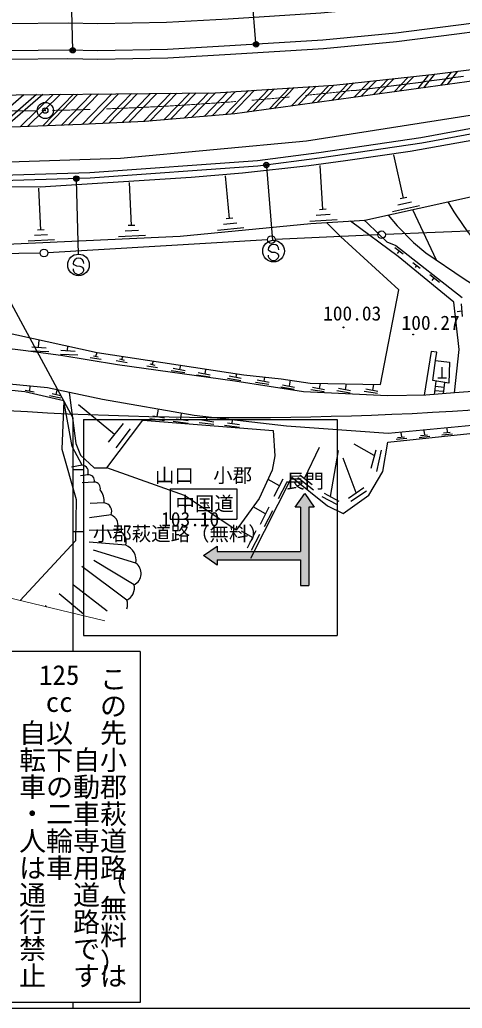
# Model space of a CAD drawing. Units: millimetres, scale not verified. Extents: x 40000 to 680000, y 20000 to 380000.
# Drawn here: x 170100 to 211106, y 205000 to 296528 of the extents above; entities that cross this region are included whole.
import ezdxf
from ezdxf.enums import TextEntityAlignment as Align

# ---------------------------------------------------------------- set-up
doc = ezdxf.new("R2010")
doc.units = ezdxf.units.MM
doc.header["$LTSCALE"] = 1000
doc.header["$PDMODE"] = 32
doc.header["$PDSIZE"] = 500
doc.linetypes.add('CHAIN', pattern=[18.5, 12, -1.5, 3.5, -1.5])
for name, color, linetype, lineweight in [('M-BGD', 7, 'Continuous', 25), ('M-BMK', 2, 'CHAIN', 13), ('M-BMK-SRVR', 3, 'Continuous', 25), ('M-STR-STRC', 7, 'Continuous', 25), ('M-TTL-BAND', 7, 'Continuous', 25)]:
    doc.layers.add(name, color=color, linetype=linetype, lineweight=lineweight)
doc.styles.add('@ＭＳ ゴシック', font='')
doc.styles.add('ＭＳ ゴシック', font='')
doc.styles.get('@ＭＳ ゴシック').set_extended_font_data('@MS Gothic')
doc.styles.get('ＭＳ ゴシック').set_extended_font_data('MS Gothic')

msp = doc.modelspace()

# ---------------------------------------------------------------- hatches: boundary and pattern name
at = {"layer": 'M-STR-STRC'}
msp.add_hatch(color=256, dxfattribs=at).paths.add_polyline_path([(196880, 244157), (196880, 251407), (197380, 251407), (196505, 252657), (195630, 251407), (196130, 251407), (196130, 247282), (191832, 247282), (188380, 247282), (188380, 247782), (187130, 246907), (188380, 246032), (188380, 246532), (196130, 246532), (196130, 244157)])

# ---------------------------------------------------------------- linework, layer by layer
at = {"layer": 'M-BGD'}
for p, q in [((204782, 291085), (203418, 289673)), ((206103, 291227), (204783, 289861)), ((206630, 291284), (205328, 289936)), ((207987, 291431), (206979, 290164)), ((208526, 291493), (207528, 290239)), ((210082, 291689), (209101, 290456)), ((210679, 291764), (209705, 290539)), ((195112, 290215), (193233, 288270)), ((195538, 290243), (193693, 288334)), ((197020, 290339), (195295, 288554)), ((197571, 290375), (195891, 288636)), ((198757, 290452), (197174, 288813)), ((199194, 290481), (197646, 288878)), ((200521, 290624), (199016, 289067)), ((201066, 290683), (199580, 289144)), ((202538, 290842), (201101, 289354)), ((203162, 290909), (201745, 289443)), ((204254, 291028), (202873, 289598)), ((170492, 289590), (167015, 286579)), ((171638, 289602), (168155, 286586)), ((172247, 289608), (168760, 286589)), ((173196, 289617), (170124, 286619)), ((173864, 289624), (170809, 286642)), ((175088, 289636), (172244, 286693)), ((175495, 289641), (172661, 286707)), ((176750, 289653), (173947, 286752)), ((177383, 289660), (174596, 286775)), ((178629, 289672), (175873, 286820)), ((179264, 289678), (176534, 286852)), ((180465, 289690), (177781, 286913)), ((181024, 289696), (178362, 286941)), ((182213, 289708), (179598, 287001)), ((182812, 289714), (180220, 287031)), ((184109, 289727), (181568, 287096)), ((184647, 289733), (182144, 287142)), ((185862, 289745), (183458, 287256)), ((186434, 289750), (184076, 287310)), ((187590, 289762), (185326, 287419)), ((188240, 289769), (186030, 287480)), ((189387, 289843), (187203, 287583)), ((190093, 289889), (187925, 287646)), ((191301, 289968), (189162, 287753)), ((191848, 290003), (189721, 287802)), ((193176, 290089), (191140, 287982)), ((193717, 290125), (191725, 288063)), ((205660, 280013), (204774, 284016)), ((198190, 278959), (197946, 283045)), ((189549, 278134), (189167, 282078)), ((180457, 277479), (180273, 281446)), ((172057, 277061), (171877, 280923)), ((205973, 280083), (205347, 279944)), ((207133, 279290), (204631, 278736)), ((206396, 279652), (205145, 279375)), ((198859, 278486), (197581, 278410)), ((198509, 278978), (197870, 278939)), ((206501, 278945), (208683, 274310)), ((180767, 277493), (180147, 277464)), ((190213, 277701), (188981, 277581)), ((189857, 278164), (189241, 278104)), ((199528, 278013), (196973, 277861)), ((172683, 276607), (171476, 276550)), ((172359, 277075), (171755, 277047)), ((181743, 276544), (179264, 276429)), ((181100, 277012), (179860, 276954)), ((190877, 277267), (188412, 277028)), ((203281, 276611), (193765, 276185)), ((219254, 277283), (203987, 276641)), ((173309, 276152), (170895, 276040)), ((193060, 276153), (172697, 274952)), ((171992, 274911), (167364, 274840)), ((204864, 275441), (205639, 274848)), ((205267, 275133), (205069, 274900)), ((206523, 274053), (207201, 273512)), ((206879, 273769), (206737, 273592)), ((208105, 272937), (208993, 272226)), ((208472, 272643), (208294, 272390)), ((211014, 270222), (211101, 269049)), ((211064, 269550), (210620, 269483)), ((200086, 268017), (200114, 268070)), ((206542, 267355), (206569, 267408)), ((171859, 266848), (171806, 266207)), ((171191, 265886), (172801, 265812)), ((171211, 266256), (172559, 266145)), ((173876, 265568), (175486, 265494)), ((173895, 265938), (175244, 265827)), ((174526, 266317), (174491, 265889)), ((177155, 265365), (177277, 265709)), ((176640, 265256), (177632, 265087)), ((176931, 265421), (177380, 265310)), ((179047, 264963), (180040, 264795)), ((179338, 265129), (179788, 265017)), ((179563, 265073), (179661, 265349)), ((182161, 264662), (182610, 264551)), ((182386, 264607), (182497, 264921)), ((184986, 264545), (184911, 264146)), ((181870, 264497), (182862, 264328)), ((184142, 264057), (185385, 263856)), ((184304, 264261), (185419, 264049)), ((186469, 263654), (187712, 263454)), ((186631, 263858), (187746, 263647)), ((187313, 264143), (187238, 263743)), ((190186, 263760), (190123, 263428)), ((209232, 263366), (209232, 264366)), ((189354, 263339), (190598, 263139)), ((189516, 263543), (190631, 263332)), ((191946, 262983), (193189, 262783)), ((192107, 263187), (193222, 262976)), ((192785, 263445), (192714, 263072)), ((194445, 262734), (195560, 262522)), ((195153, 263152), (195052, 262619)), ((197930, 262858), (197841, 262390)), ((200343, 262812), (200244, 262289)), ((202891, 262764), (202790, 262229)), ((208541, 261830), (208685, 263078)), ((208832, 263366), (209632, 263366)), ((209462, 262943), (209323, 261891)), ((170615, 262242), (171446, 262070)), ((171031, 262156), (171076, 262595)), ((173104, 261932), (173864, 261735)), ((173484, 261833), (173569, 262245)), ((194284, 262530), (195527, 262329)), ((197073, 262301), (198316, 262100)), ((197234, 262505), (198349, 262294)), ((199475, 262200), (200718, 261999)), ((199637, 262404), (200752, 262192)), ((202022, 262140), (203265, 261939)), ((202183, 262344), (203298, 262132)), ((209353, 262114), (208580, 262169)), ((208629, 262591), (209405, 262508)), ((172868, 261741), (173910, 261515)), ((178888, 258118), (175541, 260875)), ((182919, 260472), (182815, 259787)), ((185072, 260094), (184987, 259532)), ((178319, 257409), (179707, 259137)), ((182150, 259616), (183522, 259435)), ((182420, 259847), (183526, 259680)), ((184322, 259360), (185694, 259179)), ((184593, 259591), (185699, 259424)), ((186718, 259248), (188090, 259068)), ((186988, 259480), (188094, 259312)), ((187433, 259752), (187383, 259420)), ((189347, 259219), (190453, 259052)), ((189792, 259491), (189742, 259159)), ((179044, 256897), (180374, 258635)), ((189077, 258988), (190449, 258807)), ((205423, 258326), (205465, 257895)), ((207550, 258511), (207593, 258080)), ((209222, 258086), (210216, 258181)), ((209355, 258267), (209995, 258330)), ((209673, 258734), (209716, 258303)), ((202950, 256168), (201086, 257234)), ((204971, 257678), (205966, 257773)), ((205104, 257859), (205745, 257922)), ((207099, 257863), (208094, 257958)), ((207232, 258044), (207873, 258107)), ((196486, 254061), (197893, 256943)), ((198900, 252375), (199632, 256631)), ((203085, 256676), (202631, 254978)), ((203580, 256672), (203146, 254688)), ((201277, 252726), (200080, 255939)), ((175884, 255299), (174893, 255110)), ((176400, 254399), (175736, 254283)), ((177008, 253725), (175870, 253642)), ((194160, 253357), (193130, 253962)), ((193691, 252419), (194496, 254029)), ((194077, 252205), (194856, 253685)), ((195877, 254131), (197327, 253000)), ((196047, 254400), (197211, 253503)), ((198320, 252685), (199666, 251966)), ((200569, 252224), (201986, 253229)), ((200785, 251938), (202237, 252905)), ((177918, 251789), (176622, 251726)), ((198083, 252378), (199447, 251670)), ((185427, 251475), (185454, 251527)), ((192866, 250767), (191733, 251432)), ((192396, 249828), (193202, 251439)), ((192782, 249615), (193561, 251095)), ((178567, 250677), (176551, 250399)), ((179098, 249256), (176541, 249251)), ((191665, 248578), (190635, 249182)), ((191196, 247639), (192001, 249250)), ((179924, 247877), (176547, 248155)), ((191582, 247425), (192361, 248906)), ((180846, 246213), (176921, 247402)), ((180692, 244216), (176971, 246473)), ((180025, 242790), (175865, 245889)), ((178200, 241772), (175084, 244187)), ((173756, 243405), (176017, 241506)), ((172567, 242179), (172450, 242274))]:
    msp.add_line(p, q, dxfattribs=at)
for points in [[(253803, 306423), (246895, 304832), (238544, 303105), (230243, 301373), (224154, 300427), (217673, 299442), (210195, 298475), (204662, 297764), (197993, 297131), (189422, 296598), (183695, 296265), (177341, 296146), (174591, 296217), (168993, 296154), (164387, 296114), (151187, 296682), (146815, 296876), (145937, 296990)], [(254977, 304127), (247428, 302389), (239052, 300658), (230691, 298912), (224534, 297956), (218021, 296966), (210515, 295996), (204939, 295279), (198189, 294638), (189572, 294103), (183791, 293766), (177332, 293645), (174572, 293717), (169017, 293654), (164352, 293614), (151087, 294100), (139295, 294808), (129970, 295835), (120406, 297145), (111484, 298838)], [(254828, 303272), (247599, 301608), (239215, 299874), (230834, 298125), (224656, 297165), (218132, 296174), (210618, 295202), (205028, 294484), (198252, 293840), (189620, 293304), (183821, 292967), (177330, 292845), (174567, 292917), (169025, 292854), (164340, 292814), (151048, 293301), (139227, 294010), (129872, 295041), (120277, 296356), (111326, 298054)], [(135281, 282417), (137964, 283212), (141050, 283932), (146130, 283891), (165322, 283241), (179425, 283702), (196671, 285308), (214999, 288185), (228846, 291111), (236659, 292756), (256784, 297257)], [(257085, 296331), (249438, 294305), (242265, 292630), (235764, 291261), (228512, 289788), (221463, 288140), (218520, 287726), (212472, 286553), (207271, 285593), (197809, 284213), (192123, 283477), (176602, 282366), (167400, 282070), (151550, 282467), (144538, 282812), (140651, 282422), (138799, 281930), (137894, 281660), (137775, 279640)], [(257242, 295848), (249549, 293818), (242374, 292142), (235865, 290771), (228619, 289300), (221555, 287648), (218602, 287233), (212565, 286062), (207352, 285100), (197877, 283717), (192173, 282979), (176628, 281867), (167402, 281570), (151532, 281967), (144551, 282311), (140740, 281928), (138934, 281448), (138373, 281281), (138241, 279036)], [(257400, 295364), (251298, 293561), (232913, 289642), (221774, 287115), (218973, 286633), (214056, 285727), (206286, 284337), (200301, 283466), (196900, 283004), (190732, 282312), (186000, 281910), (171993, 281021), (162489, 281134), (149678, 281563), (144727, 281718), (142634, 281656), (140089, 281204), (138770, 280780)], [(200803, 289967), (201300, 290024), (201797, 290081), (202294, 290139), (202790, 290198), (203287, 290258), (203783, 290318), (204279, 290379), (204775, 290442), (205271, 290504), (205767, 290568), (206263, 290632), (206759, 290698), (207254, 290764), (207750, 290830), (208245, 290898), (208741, 290966), (209236, 291035), (209731, 291104), (210226, 291175), (210721, 291246), (211216, 291318)], [(138770, 280780), (143095, 279785), (160922, 279325), (164632, 279256), (165723, 279874), (166085, 280067), (166348, 280113), (166922, 279971), (167515, 275682), (184975, 276495), (197065, 277666), (202072, 277964), (209778, 279670), (216478, 281161), (221624, 282245), (238320, 285718), (248883, 288068), (259368, 290374)], [(204240, 278445), (205081, 277441), (206598, 275899), (207737, 274948), (211288, 272554), (213379, 271201), (224695, 268649), (232814, 267481), (241310, 268692), (245977, 269083), (249532, 269344), (255569, 269446), (259630, 269529), (262980, 269448), (266103, 269419)], [(149565, 268737), (151538, 268883), (155439, 271173), (156613, 271366), (159392, 270428), (166704, 268045), (177277, 265709), (190861, 263658), (194335, 263273), (197025, 262876), (203534, 262751), (205236, 271507), (199824, 276456), (198513, 277752)], [(210397, 261974), (210822, 266006), (210315, 270373), (205167, 274622), (200743, 277885)], [(202020, 277961), (202317, 277682), (204102, 275969), (204954, 275641), (211111, 270804)], [(217494, 262499), (210397, 261974), (207719, 261767), (204176, 261713), (196380, 262085), (190046, 263055), (179153, 264571), (173895, 265452), (170406, 265905), (167102, 266319), (163658, 266289), (156974, 263309), (154818, 261525), (148284, 254854), (142382, 249468)], [(208615, 264972), (208758, 265750), (208222, 265803), (207579, 261765)], [(239332, 257212), (231186, 260803), (229406, 262085), (225988, 261767), (214605, 259219), (204255, 258212), (194833, 258907), (186259, 259885), (177753, 261380), (172658, 262433), (168501, 262859), (165491, 262939), (160292, 261547), (157144, 259182), (154243, 256175), (151002, 253017), (146202, 248546)], [(175884, 255299), (174964, 257027), (174171, 261251), (170565, 262091), (167832, 262350), (165390, 262489), (161379, 261357), (159615, 260588), (157815, 259324), (153861, 255029), (153129, 254148), (159118, 252502), (164654, 245231), (166937, 243539)], [(174683, 262014), (175293, 257284), (175738, 256207), (176991, 255028), (178163, 255035), (181514, 259443), (193578, 258488), (193736, 256162), (193506, 254819), (192280, 252190), (190170, 249265), (185355, 252482), (178163, 255035)], [(174171, 261251), (174010, 256763), (175319, 252098), (175252, 248278), (170148, 242764)], [(191527, 246680), (195312, 254164), (198609, 251532), (200072, 250825), (202462, 252514), (203760, 254699), (204225, 257414), (214148, 258465), (226223, 261351), (229257, 261544), (231186, 260803)]]:
    msp.add_lwpolyline(points, dxfattribs=at)
for points in [[(231493, 294891), (218870, 292099), (212441, 290916), (190025, 287828), (181693, 287102), (175811, 286817), (169359, 286592), (161107, 286548), (151038, 286924), (142043, 287611), (137436, 288086), (134973, 288220), (131173, 288594), (133781, 289501), (137539, 290346), (141497, 290581), (147877, 290170), (163600, 289521), (188240, 289769), (199194, 290481), (208283, 291463), (216870, 292541), (225401, 293833)], [(208615, 264972), (209929, 264815), (209869, 262873), (208394, 263128)]]:
    msp.add_lwpolyline(points, close=True, dxfattribs=at)
for centre, radius in [((193412, 276169), 353), ((203634, 276626), 353), ((172345, 274932), 353), ((200100, 268044), 42), ((200100, 268044), 37.8), ((200100, 268044), 25.2), ((200100, 268044), 12.6), ((206555, 267381), 42), ((206555, 267381), 37.8), ((206555, 267381), 25.2), ((206555, 267381), 12.6), ((185440, 251501), 42), ((185440, 251501), 37.8), ((185440, 251501), 25.2), ((185440, 251501), 12.6)]:
    msp.add_circle(centre, radius, dxfattribs=at)
for centre, radius, start, end in [((236014, 295011), 30392, 210.31542, 226.62303), ((190161, 599694), 340000, 261.34797, 281.61784), ((175805, 254656), 648, 336.56838, 83.05997), ((176477, 253856), 548, 346.14875, 98.07259), ((177003, 253153), 573, 344.68181, 89.50918), ((176176, 251929), 1747, 355.40883, 37.86319), ((177808, 250980), 817, 338.27305, 82.29936), ((178196, 249728), 1019, 332.38049, 68.60949), ((178893, 248196), 1080, 342.83029, 79.00824), ((179395, 246497), 1478, 348.94374, 69.00974), ((180207, 245258), 1149, 294.98353, 56.22563), ((179477, 243916), 1252, 295.97949, 13.90219), ((178877, 242384), 1218, 341.35716, 19.46049)]:
    msp.add_arc(centre, radius, start, end, dxfattribs=at)
at = {"layer": 'M-BMK'}
msp.add_line((177982, 240872), (61505, 268998), dxfattribs=at)
msp.add_lwpolyline([(200803, 289967), (201300, 290024), (201797, 290081), (202294, 290139), (202790, 290198), (203287, 290258), (203783, 290318), (204279, 290379), (204775, 290442), (205271, 290504), (205767, 290568), (206263, 290632), (206759, 290698), (207254, 290764), (207750, 290830), (208245, 290898), (208741, 290966), (209236, 291035), (209731, 291104), (210226, 291175), (210721, 291246), (211216, 291318)], dxfattribs=at)
msp.add_arc((167191, 588078), 300000, 261.49121, 276.433, dxfattribs=at)
at = {"layer": 'M-BMK-SRVR'}
msp.add_circle((172464, 288125), 750, dxfattribs=at)
msp.add_point((172464, 288125), dxfattribs=at)
at = {"layer": 'M-STR-STRC'}
for p, q in [((191991, 294403), (191414, 301229)), ((175022, 293705), (174836, 300703)), ((192959, 282930), (193536, 276104)), ((175082, 259564), (163449, 280992)), ((175337, 281675), (175519, 274828)), ((193220, 275119), (193121, 275237)), ((193465, 274979), (193220, 275119)), ((193766, 274977), (193465, 274979)), ((194011, 274865), (193766, 274977)), ((194117, 274729), (194011, 274865)), ((175146, 273839), (175046, 273957)), ((175391, 273700), (175146, 273839)), ((175691, 273697), (175391, 273700)), ((175937, 273585), (175691, 273697)), ((176042, 273449), (175937, 273585)), ((175005, 259522), (175005, 238022)), ((176005, 259522), (176005, 239522)), ((176005, 259522), (199505, 259522)), ((199505, 259522), (199505, 239522)), ((175005, 254897), (176005, 254897)), ((184030, 253082), (190230, 253082)), ((184030, 253082), (184030, 250282)), ((190230, 253082), (190230, 250282)), ((195630, 251407), (196505, 252657)), ((196505, 252657), (197380, 251407)), ((196130, 251407), (195630, 251407)), ((196130, 251407), (196130, 247282)), ((196880, 251407), (196880, 244157)), ((197380, 251407), (196880, 251407)), ((184030, 250282), (190230, 250282)), ((175005, 249147), (176005, 249147)), ((187130, 246907), (188380, 247782)), ((188380, 247782), (188380, 247282)), ((188380, 247282), (196130, 247282)), ((188380, 246032), (187130, 246907)), ((188380, 246532), (188380, 246032)), ((188380, 246532), (196130, 246532)), ((196130, 246532), (196130, 244157)), ((196130, 244157), (196880, 244157)), ((176005, 239522), (199505, 239522)), ((181255, 238022), (168755, 238022)), ((181255, 238022), (181255, 205522)), ((181255, 205522), (168755, 205522)), ((175005, 205522), (175005, 205000))]:
    msp.add_line(p, q, dxfattribs=at)
for centre, radius in [((175017, 293705), 150), ((175017, 293705), 120), ((192003, 294254), 150), ((192003, 294254), 120), ((192003, 294254), 90), ((192003, 294254), 60), ((192003, 294254), 30), ((175017, 293705), 90), ((175017, 293705), 60), ((175017, 293705), 30), ((192947, 283079), 150), ((192947, 283079), 120), ((192947, 283079), 90), ((192947, 283079), 60), ((192947, 283079), 30), ((175333, 281825), 150), ((175333, 281825), 120), ((175333, 281825), 90), ((175333, 281825), 60), ((175333, 281825), 30), ((193620, 275108), 1000), ((175545, 273828), 1000)]:
    msp.add_circle(centre, radius, dxfattribs=at)
for centre, start, end in [((193621, 275233), 359.55488, 179.55488), ((193617, 274733), 179.55488, 359.55488), ((175546, 273953), 359.55488, 179.55488), ((175542, 273453), 179.55488, 359.55488)]:
    msp.add_arc(centre, 500, start, end, dxfattribs=at)
for p in [(175017, 293705), (192003, 294254), (192947, 283079), (175333, 281825)]:
    msp.add_point(p, dxfattribs=at)
at = {"layer": 'M-TTL-BAND'}
msp.add_line((40000, 205000), (579000, 205000), dxfattribs=at)

# ---------------------------------------------------------------- texts
at = {"layer": 'M-BGD', "style": 'ＭＳ ゴシック'}
for s, p in [('100.03', (198212, 268284)), ('100.27', (205483, 267417)), ('103.10', (183201, 249238))]:
    msp.add_text(s, height=1320, dxfattribs=at).set_placement(p, align=Align.BOTTOM_LEFT)
at = {"layer": 'M-STR-STRC', "style": 'ＭＳ ゴシック'}
for s, p in [('山口\u3000小郡', (187130, 253282)), ('長門', (196505, 252757))]:
    msp.add_text(s, height=1320, dxfattribs=at).set_placement(p, align=Align.BOTTOM_CENTER)
for s, height, p in [('中国道', 1320, (187230, 251717)), ('・', 1833, (171255, 223022))]:
    msp.add_text(s, height=height, dxfattribs=at).set_placement(p, align=Align.MIDDLE_CENTER)
msp.add_text('小郡萩道路（無料）', height=1320, dxfattribs=at).set_placement((176880, 247882), align=Align.BOTTOM_LEFT)
for s, p in [('125', (173755, 236772)), ('cc', (173755, 234272))]:
    msp.add_text(s, height=1833, dxfattribs=at).set_placement(p, align=Align.TOP_CENTER)
at = {"layer": 'M-STR-STRC', "style": '@ＭＳ ゴシック'}
for s, p in [('この先小郡萩道路\u3000\u3000\u3000は', (178755, 236772)), ('自転車', (171255, 231772)), ('以下の二輪車', (173755, 231772)), ('\u3000\u3000\u3000自動車専用道路です', (176255, 236772)), ('人は通行禁止', (171255, 221772))]:
    msp.add_text(s, height=1833, rotation=270, dxfattribs=at).set_placement(p, align=Align.MIDDLE_LEFT)
for s in ['（\u3000\u3000）', '無料']:
    msp.add_text(s, height=1833, rotation=270, dxfattribs=at).set_placement((178755, 213022), align=Align.MIDDLE_CENTER)

doc.saveas('drawing.dxf')
